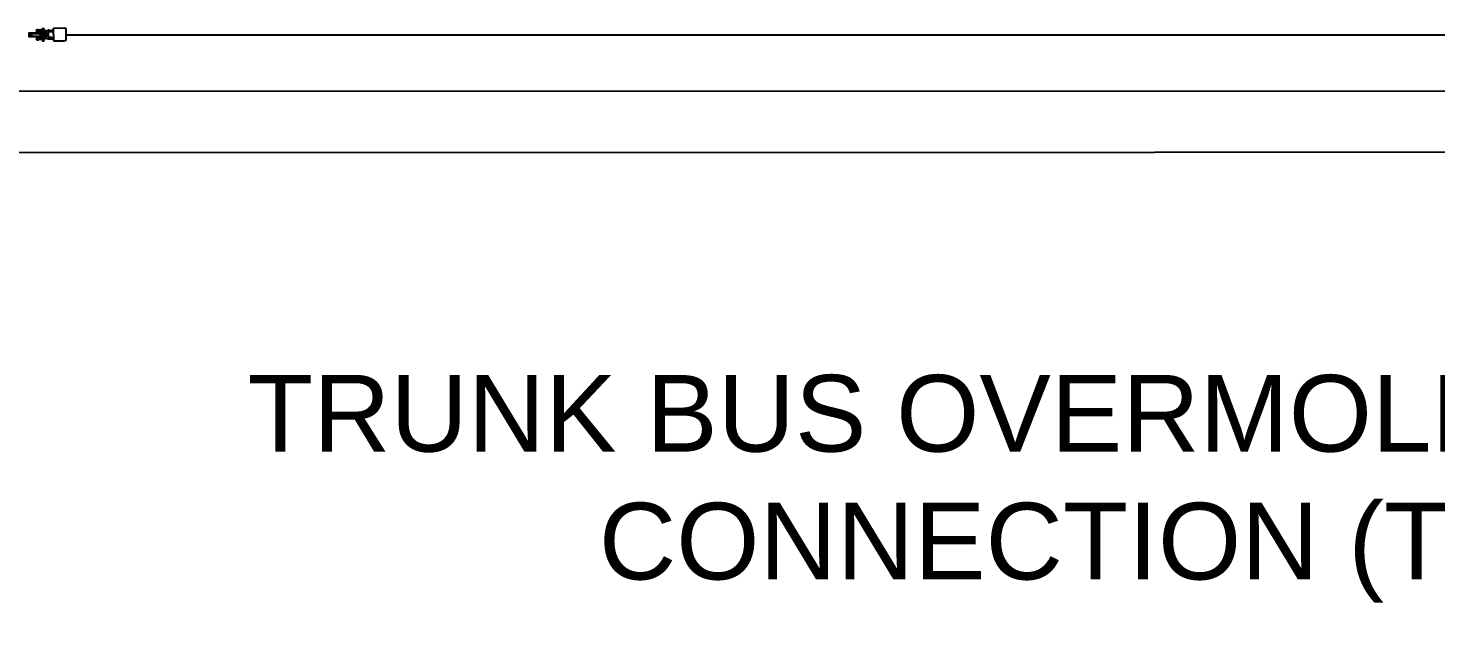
# Model space of a CAD drawing. Header units: feet. Extents: x -9903 to 12307, y -41 to 4121.
# Drawn here: x 1411.8 to 1779.1, y 1193.3 to 1347 of the extents above; entities that cross this region are included whole.
import ezdxf
from ezdxf import colors
from ezdxf.entities.mleader import LeaderData, LeaderLine
from ezdxf.lldxf.tags import DXFTag
from ezdxf.math import Vec2, Vec3

# ---------------------------------------------------------------- set-up
doc = ezdxf.new("R2010")
doc.units = ezdxf.units.FT
doc.header["$MEASUREMENT"] = 0
for name, color, linetype in [('E-HARN-COMP', 8, 'Continuous'), ('G-ANNO-TEXT', 1, 'Continuous'), ('PV-DC-CABL-UG+', 5, 'DC+'), ('PV-DC-CABL-UG-', 10, 'DC-')]:
    doc.layers.add(name, color=color, linetype=linetype)
doc.styles.add('NEI-A', font='arial.ttf')
tags = doc.linetypes.add('DC+', pattern='A,0.176989,-0.049113,["DC+",NEI-A,S=0.1,R=0,X=0,Y=-0.05],-0.049113,-0.250887,0.176989', length=0.703091).pattern_tags.tags
tags[6] = DXFTag(74, 10)
tags = doc.linetypes.add('DC-', pattern='A,0.176989,-0.049113,["DC-",NEI-A,S=0.1,R=0,X=0,Y=-0.05],-0.049113,-0.250887,0.176989', length=0.703091).pattern_tags.tags
tags[6] = DXFTag(74, 10)

# ---------------------------------------------------------------- blocks, each defined once
blk = doc.blocks.new('A$C084F4888')
at = {"layer": 'E-HARN-COMP'}
for p, q in [((0.523, 0.021, 0.006), (0.415, 0.021, 0.006)), ((0.54, 0.017, 0.006), (0.568, 0.017, 0.006)), ((0.523, -0.021, 0.006), (0.415, -0.021, 0.006)), ((0.54, -0.017, 0.006), (0.568, -0.017, 0.006))]:
    blk.add_line(p, q, dxfattribs=at)
for points, elevation in [([(0.196, -0.096), (0.2, -0.092), (0.2, 0.092), (0.196, 0.097), (0.034, 0.098), (0.006, 0.089), (0.003, 0.086), (0.001, 0.071), (0, 0.031), (0, -0.01), (0.001, -0.072), (0.003, -0.086), (0.033, -0.098), (0.196, -0.096)], -0.011), ([(0.2, 0.068), (0.202, 0.064), (0.203, 0.062), (0.203, 0.056), (0.204, 0.056), (0.205, 0.062), (0.205, 0.064), (0.209, 0.072), (0.212, 0.072), (0.216, 0.064), (0.217, 0.056), (0.22, 0.056)], 0.053), ([(0.275, 0.077), (0.275, -0.077), (0.277, -0.074), (0.277, -0.063), (0.282, -0.059), (0.294, -0.059), (0.314, -0.052), (0.322, -0.052), (0.326, -0.054), (0.351, -0.097), (0.353, -0.098), (0.353, 0.098), (0.35, 0.096), (0.326, 0.054), (0.322, 0.052), (0.314, 0.052), (0.294, 0.059), (0.282, 0.059), (0.277, 0.063), (0.277, 0.074), (0.275, 0.077)], 0), ([(0.353, 0.086), (0.366, 0.086)], 0.004), ([(0.466, 0.063), (0.466, 0.065), (0.457, 0.073), (0.45, 0.076), (0.431, 0.076), (0.433, 0.07), (0.373, 0.07), (0.369, 0.075), (0.369, 0.096), (0.366, 0.098), (0.366, -0.098), (0.369, -0.096), (0.369, -0.075), (0.373, -0.07), (0.433, -0.07), (0.431, -0.076), (0.45, -0.076), (0.457, -0.073), (0.466, -0.065), (0.466, -0.063), (0.464, -0.062), (0.373, -0.059), (0.369, -0.055), (0.369, -0.044), (0.371, -0.042), (0.371, 0.042), (0.369, 0.044), (0.369, 0.055), (0.373, 0.059)], 0.027), ([(0.373, 0.059), (0.464, 0.062), (0.466, 0.063)], 0.027), ([(0.2, -0.067), (0.203, -0.072), (0.205, -0.072), (0.209, -0.064), (0.212, -0.064), (0.216, -0.072), (0.218, -0.072), (0.223, -0.064), (0.223, -0.062)], 0.006), ([(0.353, -0.086), (0.366, -0.086)], 0.004)]:
    blk.add_lwpolyline(points, dxfattribs=dict(at, elevation=elevation))
for points in [[(0.266, 0.077), (0.264, 0.074), (0.264, 0.067), (0.259, 0.062), (0.252, 0.062), (0.252, 0.064), (0.227, 0.064), (0.227, 0.062), (0.226, 0.062), (0.222, 0.062), (0.22, 0.06), (0.22, 0.05), (0.221, 0.047), (0.223, 0.045), (0.226, 0.044), (0.26, 0.044), (0.263, 0.045), (0.264, 0.048), (0.264, 0.067)], [(0.371, 0.037), (0.38, 0.037)], [(0.38, -0.042), (0.38, 0.042), (0.381, 0.041), (0.381, -0.041), (0.38, -0.042)], [(0.382, 0.035), (0.385, 0.034), (0.385, -0.034), (0.382, -0.035), (0.382, 0.035), (0.381, 0.039)], [(0.385, 0.029), (0.392, 0.029)], [(0.397, 0.039), (0.396, 0.035), (0.392, 0.034), (0.392, -0.034), (0.396, -0.035), (0.396, 0.035)], [(0.398, 0.042), (0.397, 0.041), (0.397, -0.041), (0.398, -0.042), (0.398, 0.042)], [(0.398, 0.037), (0.403, 0.037)], [(0.403, 0.042), (0.406, 0.041), (0.41, 0.038), (0.41, 0.034), (0.414, 0.032), (0.573, 0.032), (0.574, 0.031), (0.575, 0.024), (0.575, -0.024), (0.575, -0.03), (0.573, -0.032), (0.414, -0.032), (0.41, -0.038), (0.406, -0.041), (0.405, -0.042), (0.403, -0.042), (0.403, 0.042)], [(0.537, 0.024), (0.538, 0.022), (0.538, -0.022), (0.537, -0.024), (0.537, 0.024)], [(0.575, 0.024), (0.57, 0.019), (0.57, -0.019), (0.575, -0.024)], [(0.266, -0.077), (0.264, -0.074), (0.264, -0.067), (0.259, -0.062), (0.252, -0.062), (0.252, -0.064), (0.227, -0.064), (0.227, -0.062), (0.226, -0.062), (0.222, -0.062), (0.22, -0.06), (0.22, -0.05), (0.221, -0.047), (0.223, -0.045), (0.226, -0.044), (0.26, -0.044), (0.263, -0.045), (0.264, -0.048), (0.264, -0.067)], [(0.371, -0.037), (0.38, -0.037)], [(0.381, -0.039), (0.382, -0.035)], [(0.385, -0.029), (0.392, -0.029)], [(0.396, -0.035), (0.397, -0.039)], [(0.398, -0.037), (0.403, -0.037)]]:
    blk.add_lwpolyline(points, dxfattribs=at)
at = {"layer": 'E-HARN-COMP', "elevation": 0.063}
blk.add_lwpolyline([(0.351, 0.024), (0.299, 0.024), (0.299, -0.024), (0.351, -0.024)], close=True, dxfattribs=at)
at = {"layer": 'E-HARN-COMP'}
blk.add_circle((0.318, 0, 0.052), 0.0136, dxfattribs=at)

msp = doc.modelspace()

# ---------------------------------------------------------------- linework, layer by layer
at = {"layer": 'PV-DC-CABL-UG+', "ltscale": 0.6}
msp.add_lwpolyline([(1404.17, 1330.61), (2033.38, 1330.67)], dxfattribs=at)
at = {"layer": 'PV-DC-CABL-UG-', "ltscale": 0.6}
for points in [[(1421.77, 1345.31), (2016.51, 1345.31), (2016.51, 1317.69)], [(166.68, 1314.28), (2013.57, 1314.75)]]:
    msp.add_lwpolyline(points, dxfattribs=at)

# ---------------------------------------------------------------- block references
at = {"layer": 'E-HARN-COMP', "xscale": 16.84716062325401, "yscale": 16.84716062325401, "zscale": 16.84716062325401, "rotation": 180.6156573093305}
msp.add_blockref('A$C084F4888', (1421.77, 1345.38, -0.15), dxfattribs=at)
msp.add_blockref('A$C084F4888', (1421.77, 1345.38, -0.15), dxfattribs=at)

# ---------------------------------------------------------------- next in the draw order: leaders
at = {"layer": 'G-ANNO-TEXT'}
ml = msp.add_multileader_mtext('Standard', dxfattribs=at)
ml.set_content('TRUNK BUS OVERMOLDED CONNECTION (TYP.)', color=256, style='NEI-A')
ml.set_leader_properties()
ml.build(insert=Vec2(0, 0))
ml.multileader.update_dxf_attribs({"dogleg_length": 0.36, "arrow_head_size": 22.51})
ctx = ml.context
ctx.base_point, ctx.char_height, ctx.arrow_head_size, ctx.landing_gap_size, ctx.plane_origin = Vec3(1448.16, 1243.66), 20, 22.51, 23.05, Vec3(8265.06, -4652.49)
ctx.text_align_type = 2
notes = []
notes.append((ctx, [(1, (1, 1, 0), (1906.15, 1243.66), (-1, 0), 46.1, [(0, [(2016.51, 1311.8), (2036.32, 1327.72)], 0, [])])]))
ctx.mtext.insert, ctx.mtext.width, ctx.mtext.alignment, ctx.mtext.flow_direction = Vec3(1837, 1256.6), 378.6783, 3, 5
ctx.mtext.has_bg_fill, ctx.mtext.bg_color, ctx.mtext.bg_scale_factor, ctx.mtext.bg_transparency, ctx.mtext.use_window_bg_color = 1, -1073741824, 1.5, 0, 1
for ctx, leaders in notes:
    for number, flags, end, landing, length, lines in leaders:
        leader = LeaderData()
        leader.index, (leader.has_last_leader_line, leader.has_dogleg_vector, leader.attachment_direction) = number, flags
        leader.last_leader_point, leader.dogleg_vector, leader.dogleg_length = Vec3(end), Vec3(landing), length
        for number, points, colour, breaks in lines:
            line = LeaderLine()
            line.index, line.vertices, line.color, line.breaks = number, Vec3.list(points), colors.encode_raw_color(colour), breaks
            leader.lines.append(line)
        ctx.leaders.append(leader)

doc.saveas('drawing.dxf')
